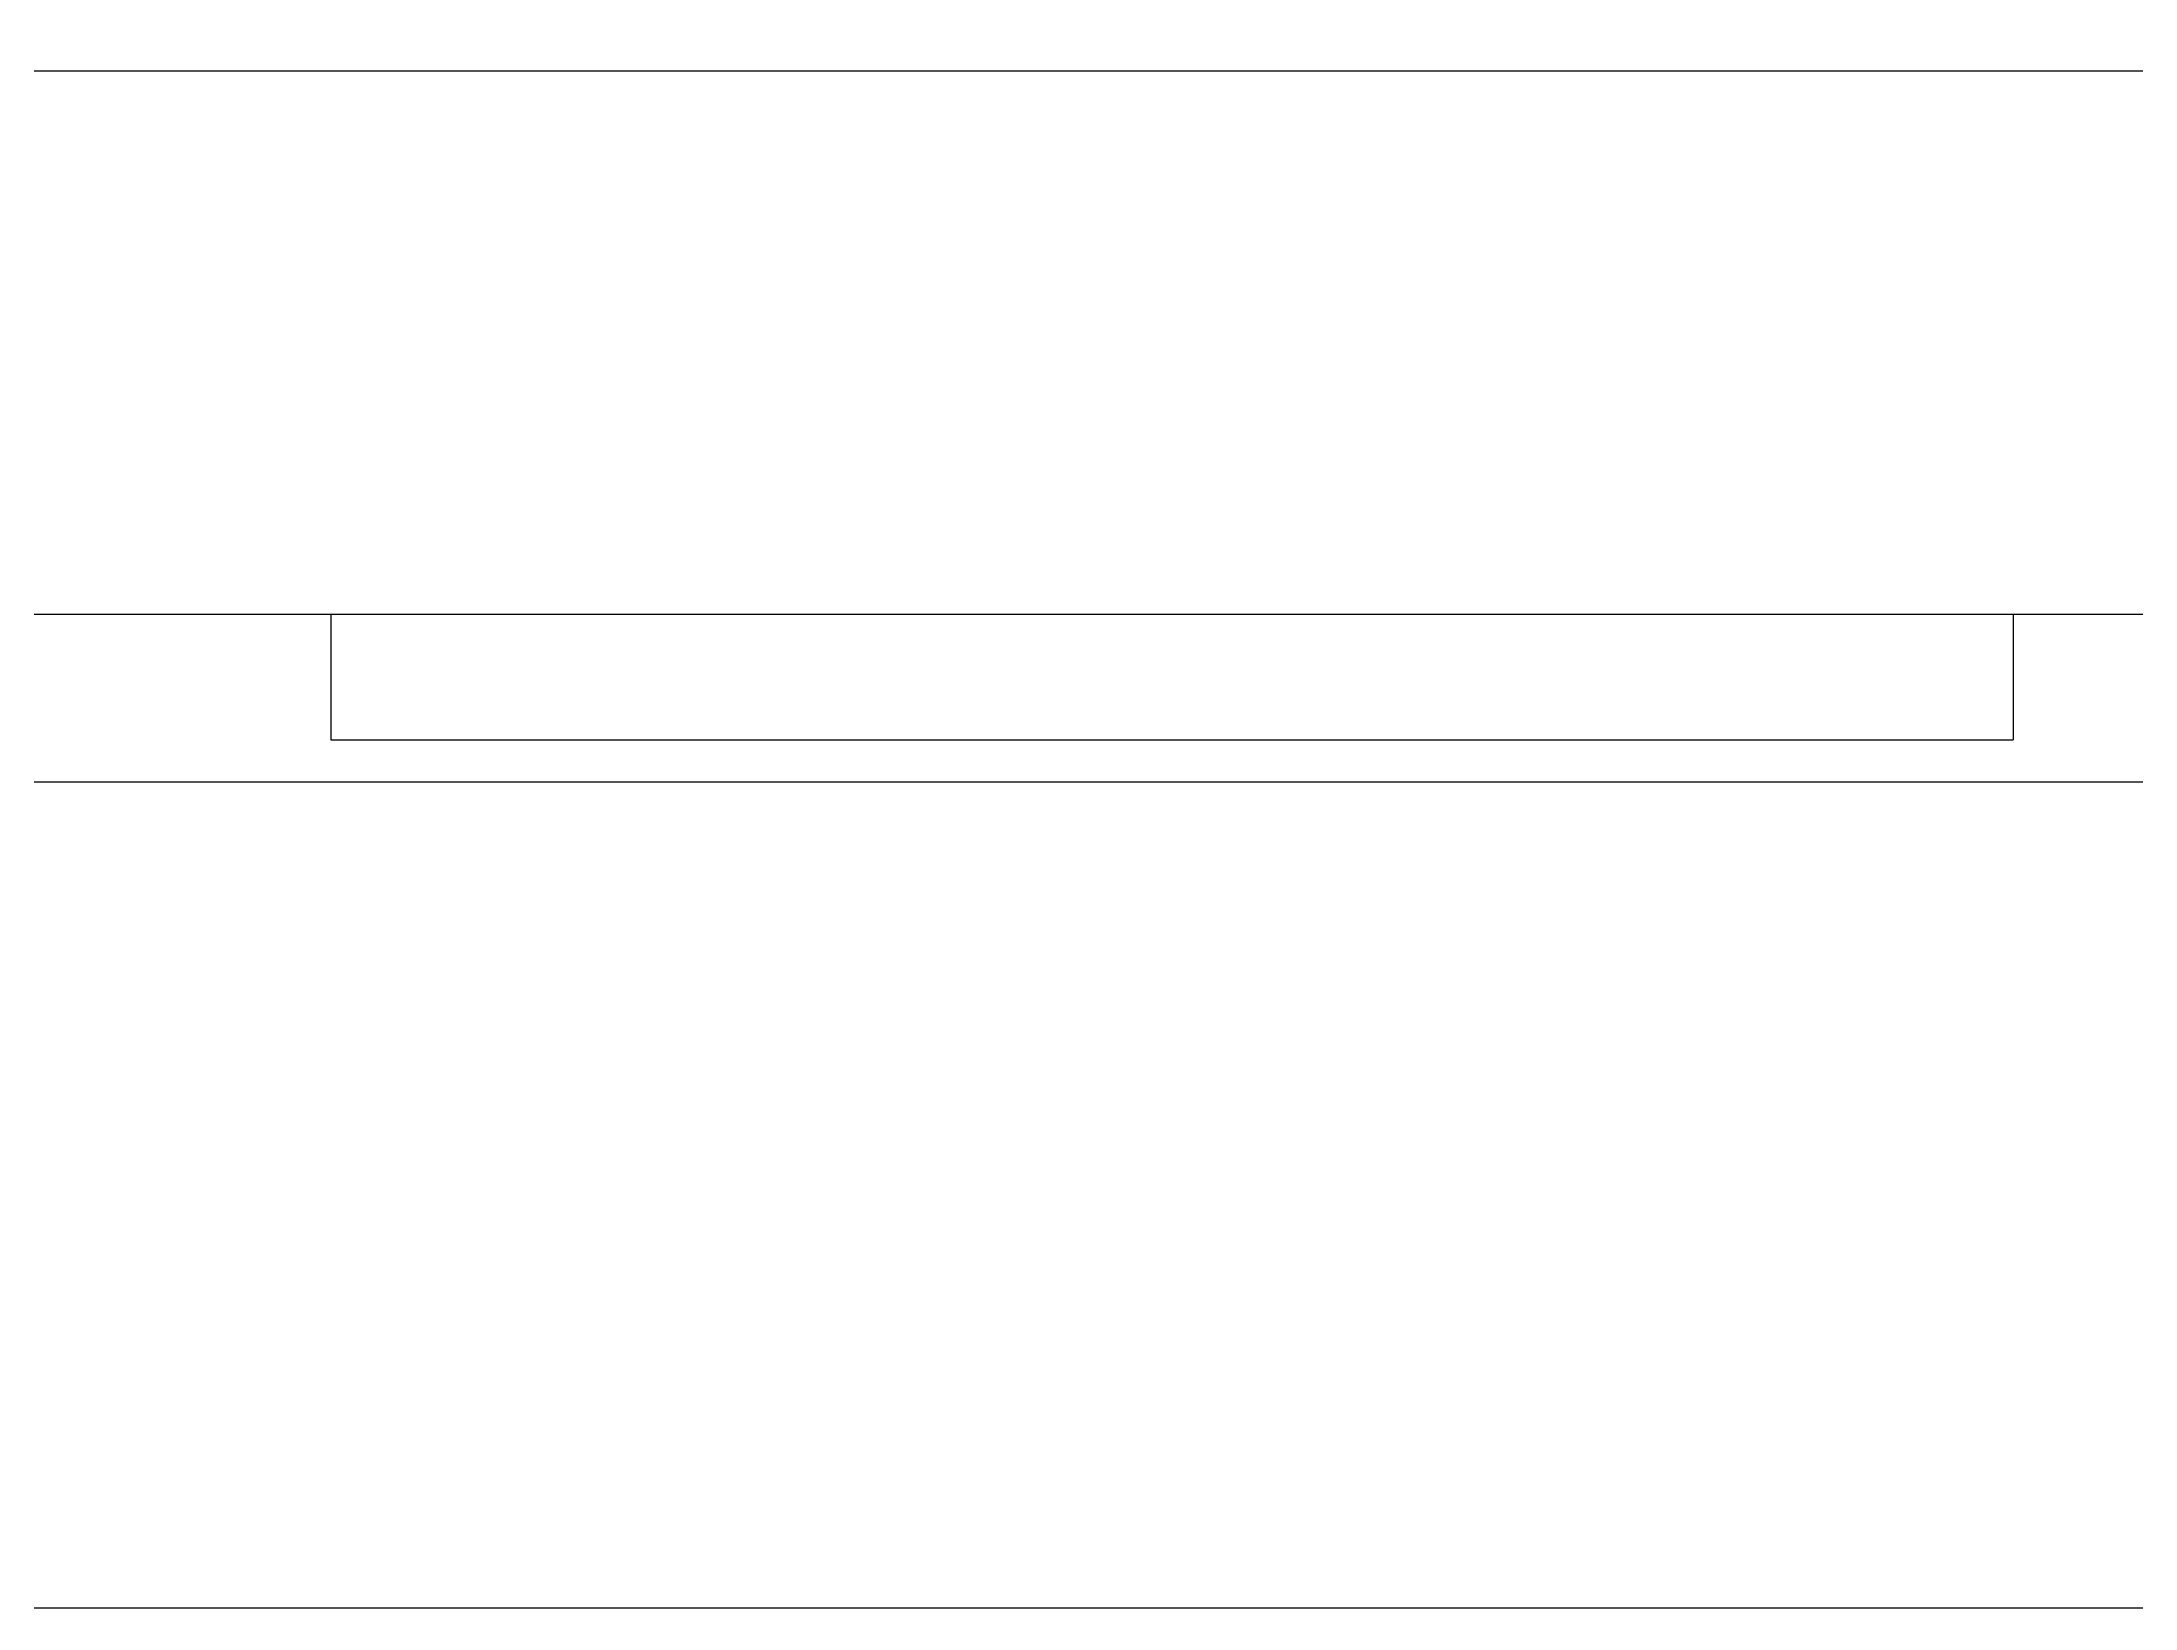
# Model space of a CAD drawing. Header units: millimetres. Extents: x 1501 to 1005769, y -4294 to 6793.
# Drawn here: x 575746 to 578362, y -2145 to -186 of the extents above; entities that cross this region are included whole.
import ezdxf

# ---------------------------------------------------------------- set-up
doc = ezdxf.new("R2010")
doc.units = ezdxf.units.MM
doc.styles.get("Standard").update_dxf_attribs({"font": 'txt.shx', "bigfont": 'whgtxt.shx'})
doc.dimstyles.new('ISO-25', dxfattribs={"dimtxt": 10, "dimasz": 10, "dimexe": 5, "dimexo": 5, "dimgap": 5, "dimtad": 2, "dimtxsty": 'Standard', "dimcen": 2.5, "dimadec": 0, "dimazin": 0, "dimtfac": 1, "dimtmove": 0, "dimatfit": 3, "dimfxl": 1, "dimarcsym": 0})

# ---------------------------------------------------------------- blocks, each defined once
blk = doc.blocks.new('*D56')
at = {"color": 0, "lineweight": -2, "transparency": 16777216}
for p, q in [((1376.436, -98.8325), (1376.436, -70.4992)), ((1333.1658, -103.8325), (1381.436, -103.8325)), ((1376.436, -118.8325), (1376.436, -103.8325)), ((1225.6658, -118.8325), (1381.436, -118.8325)), ((1376.436, -123.8325), (1376.436, -128.8325))]:
    blk.add_line(p, q, dxfattribs=at)
at = {"color": 0, "transparency": 16777216}
for points in [[(1375.6026, -98.8325), (1377.2693, -98.8325), (1376.436, -103.8325)], [(1375.6026, -123.8325), (1377.2693, -123.8325), (1376.436, -118.8325)]]:
    blk.add_solid(points, dxfattribs=at)
at = {"layer": 'Defpoints', "color": 0, "transparency": 16777216}
for p in [(1328.1658, -103.8325), (1376.436, -103.8325), (1220.6658, -118.8325)]:
    blk.add_point(p, dxfattribs=at)
at = {"color": 0, "transparency": 16777216, "insert": (1386.436, -82.1659), "char_height": 10, "attachment_point": 5, "rotation": 90}
blk.add_mtext('15', dxfattribs=at)
blk = doc.blocks.new('가람160527-731MAR싱글휴지걸이 브라켓')
for p, q in [((1323.1658, -203.8325), (1063.1658, -203.8325)), ((1058.1658, -242.6825), (1328.1658, -242.6825)), ((1218.4158, -242.6825), (1218.4158, -251.6825)), ((1222.9158, -242.6825), (1222.9158, -251.6825)), ((1218.4158, -251.6825), (1222.9158, -251.6825)), ((1058.1658, -254.6825), (1328.1658, -254.6825))]:
    blk.add_line(p, q)
at = {"color": 6}
blk.add_lwpolyline([(1014.9953, 99.5047), (1403.4307, 99.5047), (1403.4307, -313.8329), (1014.9953, -313.8329)], close=True, dxfattribs=at)
at = {"color": 5}
dim = blk.add_linear_dim(base=(1376.436, -103.8325), p1=(1220.6658, -118.8325), p2=(1328.1658, -103.8325), angle=90, dimstyle='ISO-25', dxfattribs=at)
dim.commit()
dim.dimension.update_dxf_attribs({"geometry": '*D56', "text_midpoint": (1386.436, -82.1659)})

msp = doc.modelspace()

# ---------------------------------------------------------------- block references
at = {"color": 5, "lineweight": -3, "xscale": 467.2848078587122, "yscale": 17.47005447035554, "zscale": 467.2848078587122}
msp.add_blockref('가람160527-731MAR싱글휴지걸이 브라켓', (6760.217, 3337.708), dxfattribs=at)

doc.saveas('drawing.dxf')
